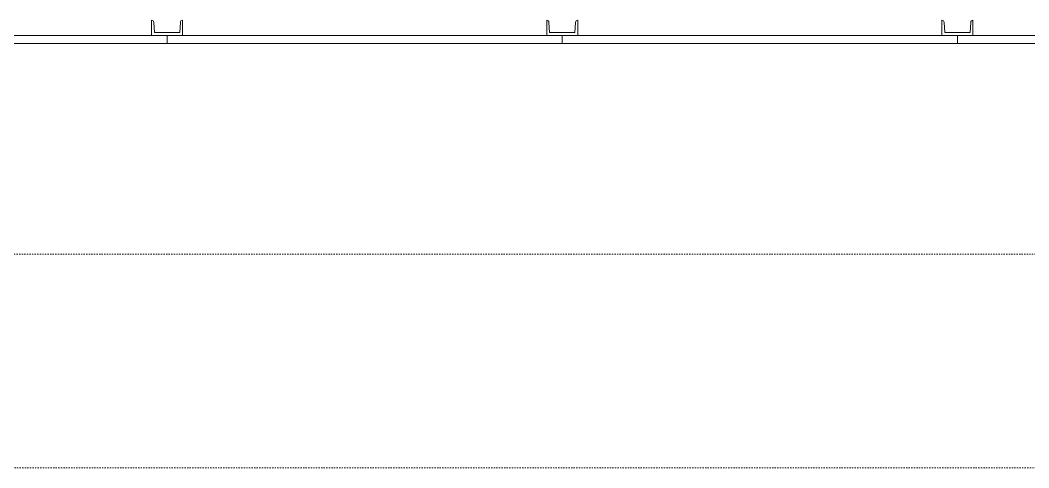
# Model space of a CAD drawing. Header units: inches. Extents: x -4010 to -1814, y 9846 to 12241.
# Drawn here: x -3067.3 to -2969.5, y 9846.3 to 9889.7 of the extents above; entities that cross this region are included whole.
import ezdxf

# ---------------------------------------------------------------- set-up
doc = ezdxf.new("R2010")
doc.units = ezdxf.units.IN
doc.header["$MEASUREMENT"] = 0
doc.linetypes.add('Aligning Line 1_8_', pattern=[0.25, 0.125, -0.125])
doc.linetypes.add('Aligning Line 1_8__2_', pattern=[0.25, 0.125, -0.125])
for name, color, linetype, lineweight in [('0-1', 7, 'Continuous', 5), ('0-2', 7, 'Continuous', 9), ('A-GLAZ-CURT-1', 7, 'Continuous', 9), ('A-GLAZ-CWMG-1', 7, 'Continuous', 9), ('G-ANNO-SYMB', 111, 'Aligning Line 1_8_', 9), ('G-ANNO-SYMB-2', 147, 'Aligning Line 1_8__2_', 9)]:
    doc.layers.add(name, color=color, linetype=linetype, lineweight=lineweight)

# ---------------------------------------------------------------- blocks, each defined once
blk = doc.blocks.new('Horizontal_Siding - Horizontal_Siding-2907273-UNIT PLANS - 1ST FLOOR')
at = {"layer": 'A-GLAZ-CURT-1'}
for p, q in [((-19.168, 2.25), (19.168, 2.25)), ((-19.168, 1.5), (-19.168, 2.25)), ((19.168, 2.25), (19.168, 1.5)), ((17.668, 1.5), (-17.668, 1.5))]:
    blk.add_line(p, q, dxfattribs=at)
blk = doc.blocks.new('Rectangular Mullion - RAILING POST-2666422-UNIT PLANS - 1ST FLOOR')
at = {"layer": 'A-GLAZ-CWMG-1'}
for p, q in [((-1.5, -1.5), (-1.5, 0)), ((1.5, 0), (1.5, -1.5)), ((-1.29, -0.212), (-1.225, -1.184)), ((1.225, -1.184), (1.29, -0.212)), ((1.5, -1.5), (-1.5, -1.5)), ((-1.225, -1.184), (1.225, -1.184))]:
    blk.add_line(p, q, dxfattribs=at)
for centre, radius, start, end in [((-1.5, -0.21), 0.211, 359.47196, 90), ((1.5, -0.21), 0.21, 90, 180.52804)]:
    blk.add_arc(centre, radius, start, end, dxfattribs=at)
blk = doc.blocks.new('CTR - 1st Phase - Shell_rvt-1-UNIT PLANS - 1ST FLOOR')
at = {"layer": '0-2', "extrusion": (0, 0, -1)}
for p in [(3053.089, 9889.689), (3014.752, 9889.689), (2976.416, 9889.689)]:
    blk.add_blockref('Rectangular Mullion - RAILING POST-2666422-UNIT PLANS - 1ST FLOOR', p, dxfattribs=at)
at = {"layer": '0-2', "rotation": 180}
for p in [(-3072.257, 9889.689), (-3033.921, 9889.689), (-2995.584, 9889.689), (-2957.247, 9889.689)]:
    blk.add_blockref('Horizontal_Siding - Horizontal_Siding-2907273-UNIT PLANS - 1ST FLOOR', p, dxfattribs=at)
blk = doc.blocks.new('CTR - 1st Phase - Structure_rvt-1-UNIT PLANS - 1ST FLOOR')
at = {"layer": 'G-ANNO-SYMB-2'}
blk.add_line((-1904.063, 9867.009), (-3864.195, 9867.009), dxfattribs=at)

msp = doc.modelspace()

# ---------------------------------------------------------------- block references
at = {"layer": '0-1'}
msp.add_blockref('CTR - 1st Phase - Shell_rvt-1-UNIT PLANS - 1ST FLOOR', (0, 0), dxfattribs=at)

# ---------------------------------------------------------------- next in the draw order: block references
msp.add_blockref('CTR - 1st Phase - Structure_rvt-1-UNIT PLANS - 1ST FLOOR', (0, 0), dxfattribs=at)

# ---------------------------------------------------------------- next in the draw order: linework, layer by layer
at = {"layer": 'G-ANNO-SYMB'}
msp.add_line((-1813.52288, 9846.2766), (-4009.5295, 9846.2766), dxfattribs=at)

doc.saveas('drawing.dxf')
